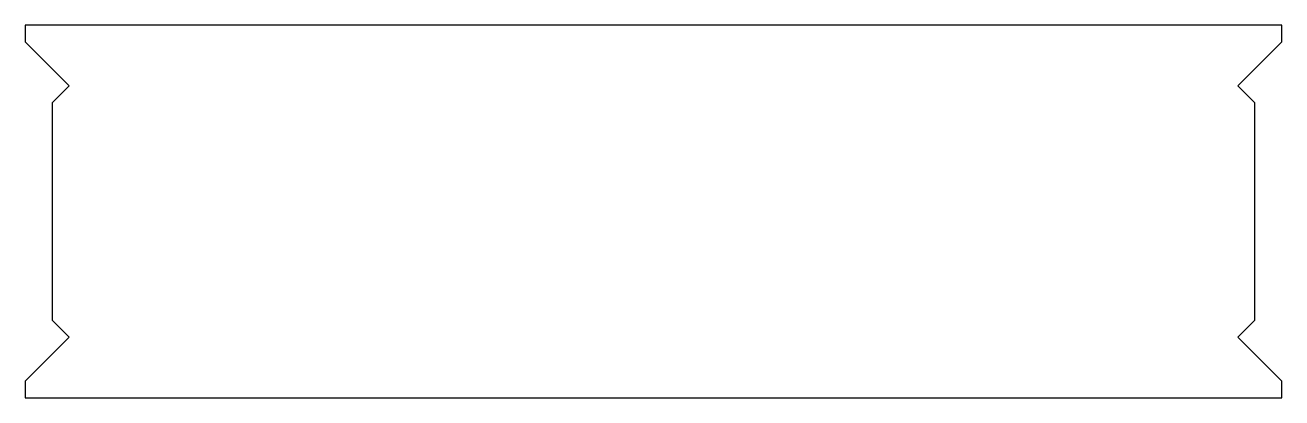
# Model space of a CAD drawing. Extents: x 0 to 1024, y 0 to 304.
import ezdxf

# ---------------------------------------------------------------- set-up
doc = ezdxf.new("R2010")
doc.units = 0
doc.layers.get('0').update_dxf_attribs({"color": 2, "linetype": 'CONTINUOUS'})
doc.layers.add('PROFILE', color=1, linetype='CONTINUOUS')

msp = doc.modelspace()

# ---------------------------------------------------------------- linework, layer by layer
for p, q in [((1024, 304), (0, 304)), ((1024, 290.5), (1024, 304)), ((988, 254.5), (1024, 290.5)), ((1002, 240.5), (988, 254.5)), ((1002, 63.5), (1002, 240.5)), ((988, 49.5), (1002, 63.5)), ((1024, 13.5), (988, 49.5)), ((1024, 0), (1024, 13.5)), ((0, 0), (1024, 0))]:
    msp.add_line(p, q)
at = {"layer": 'PROFILE'}
for p, q in [((0, 304), (0, 290.5)), ((0, 290.5), (36, 254.5)), ((36, 254.5), (22, 240.5)), ((22, 240.5), (22, 63.5)), ((22, 63.5), (36, 49.5)), ((36, 49.5), (0, 13.5)), ((0, 13.5), (0, 0))]:
    msp.add_line(p, q, dxfattribs=at)

doc.saveas('drawing.dxf')
